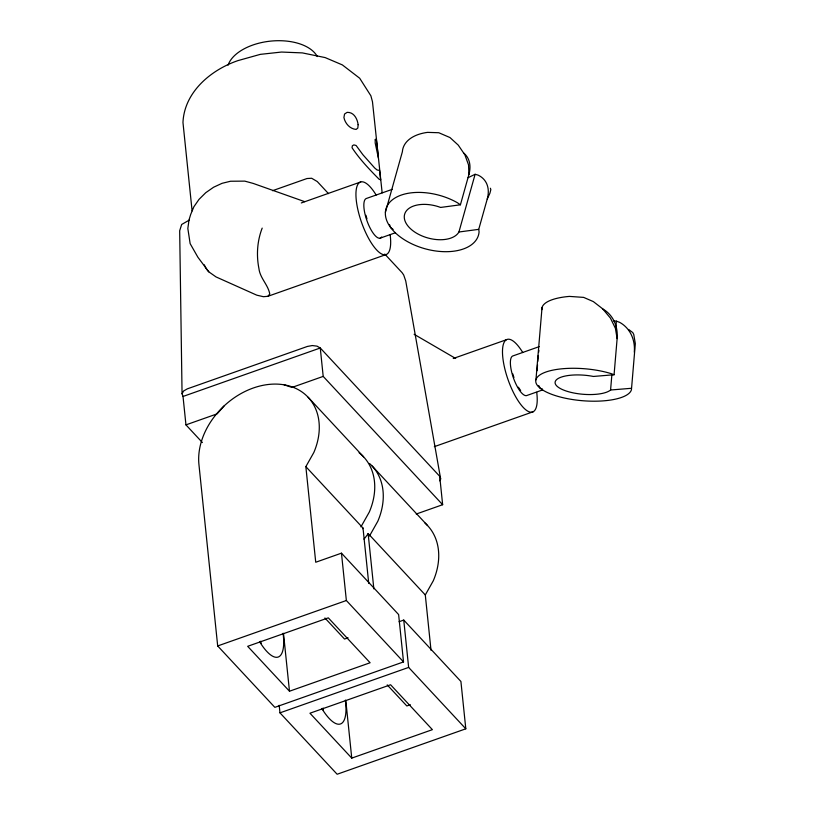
<?xml version="1.0" encoding="UTF-8"?>
<svg xmlns="http://www.w3.org/2000/svg" width="815" height="815" viewBox="0 0 815 815"><rect width="100%" height="100%" fill="white"/><g stroke="black" fill="none" stroke-linecap="round" stroke-linejoin="round"><path stroke-width="1.22" d="M537.177 370.713L537.513 364.794M537.757 361.422L538.287 355.462M535.944 379.8L542.036 307.54M541.914 309.629A48.075 16.025 4.8 0 1 569.43 296.405L583.662 297.394L593.351 301.601L602.631 308.783L610.425 318.105L615.396 328.302L617.128 338.612L614.072 374.747L593.402 376.449A28.678 9.556 4.8 0 0 556.798 379.464A28.678 9.556 4.8 0 0 573.984 393.034A28.678 9.556 4.8 0 0 610.578 390.008L611.851 374.992M615.753 328.669L616.395 321.161L613.349 320.835M614.072 374.747L611.077 373.606A48.075 16.025 4.8 0 0 540.202 374.727A48.075 16.025 4.8 0 0 571.407 399.36A48.075 16.025 4.8 0 0 631.442 389.682L635.323 343.635L633.754 334.435L632.776 332.581L628.65 329.474M538.654 352.253L538.898 350.287M385.393 212.287L402.386 151.722A48.075 27.669 15.7 0 1 427.518 132.376L438.786 132.733L449.982 137.552L458.264 145.131L464.886 154.85L468.544 164.915L468.91 174.512L460.414 204.799L440.609 207.438A28.678 16.504 15.7 0 0 405.544 212.104A28.678 16.504 15.7 0 0 423.861 236.666A28.678 16.504 15.7 0 0 458.927 232L478.731 229.361L487.227 199.074L489.907 193.226L490.834 189.64L490.406 188.234M458.927 232L475.114 174.288L477.957 175.072A38.458 25.194 -36.7 0 1 487.227 199.074M262.186 228.108C257.234 240.904 256.256 255.013 258.905 268.441C259.934 278.088 268.176 284.812 269.775 294.032L267.86 296.314L263.428 296.701L256.796 295.173L216.016 276.917L208.762 271.803L197.902 257.245L190.139 243.624L187.837 228.475L189.019 219.907L190.71 214.386L193.888 206.755L199.023 199.359L205.747 192.697L213.612 187.226L222.077 183.314L230.574 181.236L244.775 181.124L253.221 183.426L304.708 201.662M183.08 396.518L182.061 393.788L183.62 390.986L187.328 388.847L307.418 346.436L312.288 345.55L317.015 346.141L320.326 348.056L439.713 476.296L442.647 504.709L416.241 514.031M439.621 480.83L440.66 478.965L405.748 280.992L403.69 274.991L402.08 272.658L384.772 254.066M305.849 466.649L313.836 452.498A67.299 51.08 -43 0 0 269.011 384.405A67.299 51.08 -43 0 0 198.931 464.448L217.687 645.949L274.849 707.349L403.527 661.912L398.627 614.571L341.465 553.161L315.731 562.248L305.849 466.649L363.011 528.049L368.737 583.397M360.933 526.887L369.287 512.075A67.299 51.08 -43 0 0 359.089 452.743M362.634 528.711L363.011 528.049M431.013 650.299L425.298 594.95L368.136 533.55L367.759 534.212A67.299 51.08 -43 0 1 363.979 539.143M369.46 536.046L377.824 521.233A67.299 51.08 -43 0 0 369.501 463.47M425.298 594.95L433.274 580.81A67.299 51.08 -43 0 0 424.961 523.036M224.013 406.013L217.157 413.847L185.952 424.87L183.018 396.457L320.264 347.995L323.198 376.398L442.647 504.709M475.114 174.288L468.075 177.69M189.294 220.091L181.674 224.471L179.677 230.757L182.061 393.788M272.526 190.7L307.011 178.526L311.666 178.261L317.269 181.551L328.516 193.644M301.305 202.945L360.739 181.959M392.26 189.335L366.444 198.453A21.007 6.795 70.6 0 0 367.708 222.729A21.007 6.795 70.6 0 0 381.624 236.992M380.167 238.143L395.377 232.774M267.86 296.314L385.872 254.637M323.198 376.398L292.004 387.42L284.058 384.802M453.232 358.508L506.482 339.702M539.194 346.64L512.553 356.053A21.007 6.795 70.6 0 0 513.796 378.965A21.007 6.795 70.6 0 0 527.162 395.387L542.678 389.906M434.324 446.661L533.234 411.738M217.687 645.949L346.365 600.512L403.527 661.912M348.066 637.819L344.541 639.062L324.92 617.984M399.065 621.723L403.751 620.062L460.913 681.472L465.803 728.814L337.135 774.25L279.973 712.85L279.188 705.281M289.478 691.222L370.112 662.758L328.302 617.852L247.668 646.315L289.478 691.222L283.498 633.408M279.973 712.85L408.641 667.414L465.803 728.814M410.353 704.72L406.828 705.963L387.207 684.885M351.754 758.123L432.388 729.659L390.589 684.753L309.955 713.217L351.754 758.123L345.784 700.309M610.578 390.008L631.258 388.307M542.321 388.908L540.304 388.317L538.725 385.566M616.395 321.161L619.594 322.322A38.458 32.376 -51.7 0 1 634.304 352.182M414.122 334.293L455.707 358.498M460.414 204.799L457.368 202.701A48.075 27.669 15.7 0 0 388.887 203.302A48.075 27.669 15.7 0 0 422.15 247.913A48.075 27.669 15.7 0 0 479.077 231.817L478.731 229.361M393.136 229.443L390.68 227.589L389.458 224.502M308.131 397.262L363.582 456.838M372.119 465.997L427.569 525.563M185.952 424.87L202.395 442.535M439.652 476.235L440.66 478.965M382.154 192.849L372.475 101.753L370.886 95.803L359.69 78.24L342.351 64.905L325.154 57.59L302.375 52.904L281.521 52.048L260.311 54.361L237.939 60.616C210.932 69.835 184.312 92.054 182.968 122.474L192.096 210.851M403.751 620.062L408.641 667.414M368.136 533.55L373.851 588.899M341.465 553.161L346.365 600.512M602.417 308.753A38.458 32.376 -51.7 0 1 617.128 338.612M520.653 390.426A19.061 6.174 70.6 0 1 518.411 387.196M513.939 377.498A19.061 6.174 70.6 0 1 512.829 373.942M536.718 392.321A38.458 12.449 70.6 0 1 521.692 405.656A38.458 12.449 70.6 0 1 502.488 350.929A38.458 12.449 70.6 0 1 522.772 352.569M463.541 152.904A38.458 25.194 -36.7 0 1 468.91 174.512M366.964 218.807A19.061 6.174 70.6 0 1 365.945 215.262M208.762 271.803A47.993 31.439 -36.7 0 1 204.361 264.855M390.151 234.74A38.458 12.449 70.6 0 1 375.216 248.331A38.458 12.449 70.6 0 1 355.941 193.634A38.458 12.449 70.6 0 1 376.143 195.019M283.08 633.296A46.149 14.945 70.6 0 1 259.547 641.609M260.78 641.181A46.149 14.945 70.6 0 1 261.045 643.402M345.366 700.197A46.149 14.945 70.6 0 1 321.823 708.51M323.056 708.072A46.149 14.945 70.6 0 1 323.321 710.303M228.068 65.21A46.149 26.07 -5.9 0 1 271.049 41.076A46.149 26.07 -5.9 0 1 317.31 56.571M375.216 139.732L375.195 143.012L378.405 158.1L376.316 138.927L375.216 139.732M380.615 179.789L379.158 179.29C369.48 169.52 359.588 159.139 352.049 147.749L352.365 145.742L353.893 144.897L356.114 145.498L362.93 154.758L374.778 168.084L377.101 169.989L379.576 170.406L380.615 179.789M358.131 124.685L357.826 128.067L356.145 129.422C349.93 128.964 345.122 123.442 343.92 117.523L344.562 114.029L347.129 112.358C353.965 112.052 357.367 118.847 358.131 124.685"/></g></svg>
